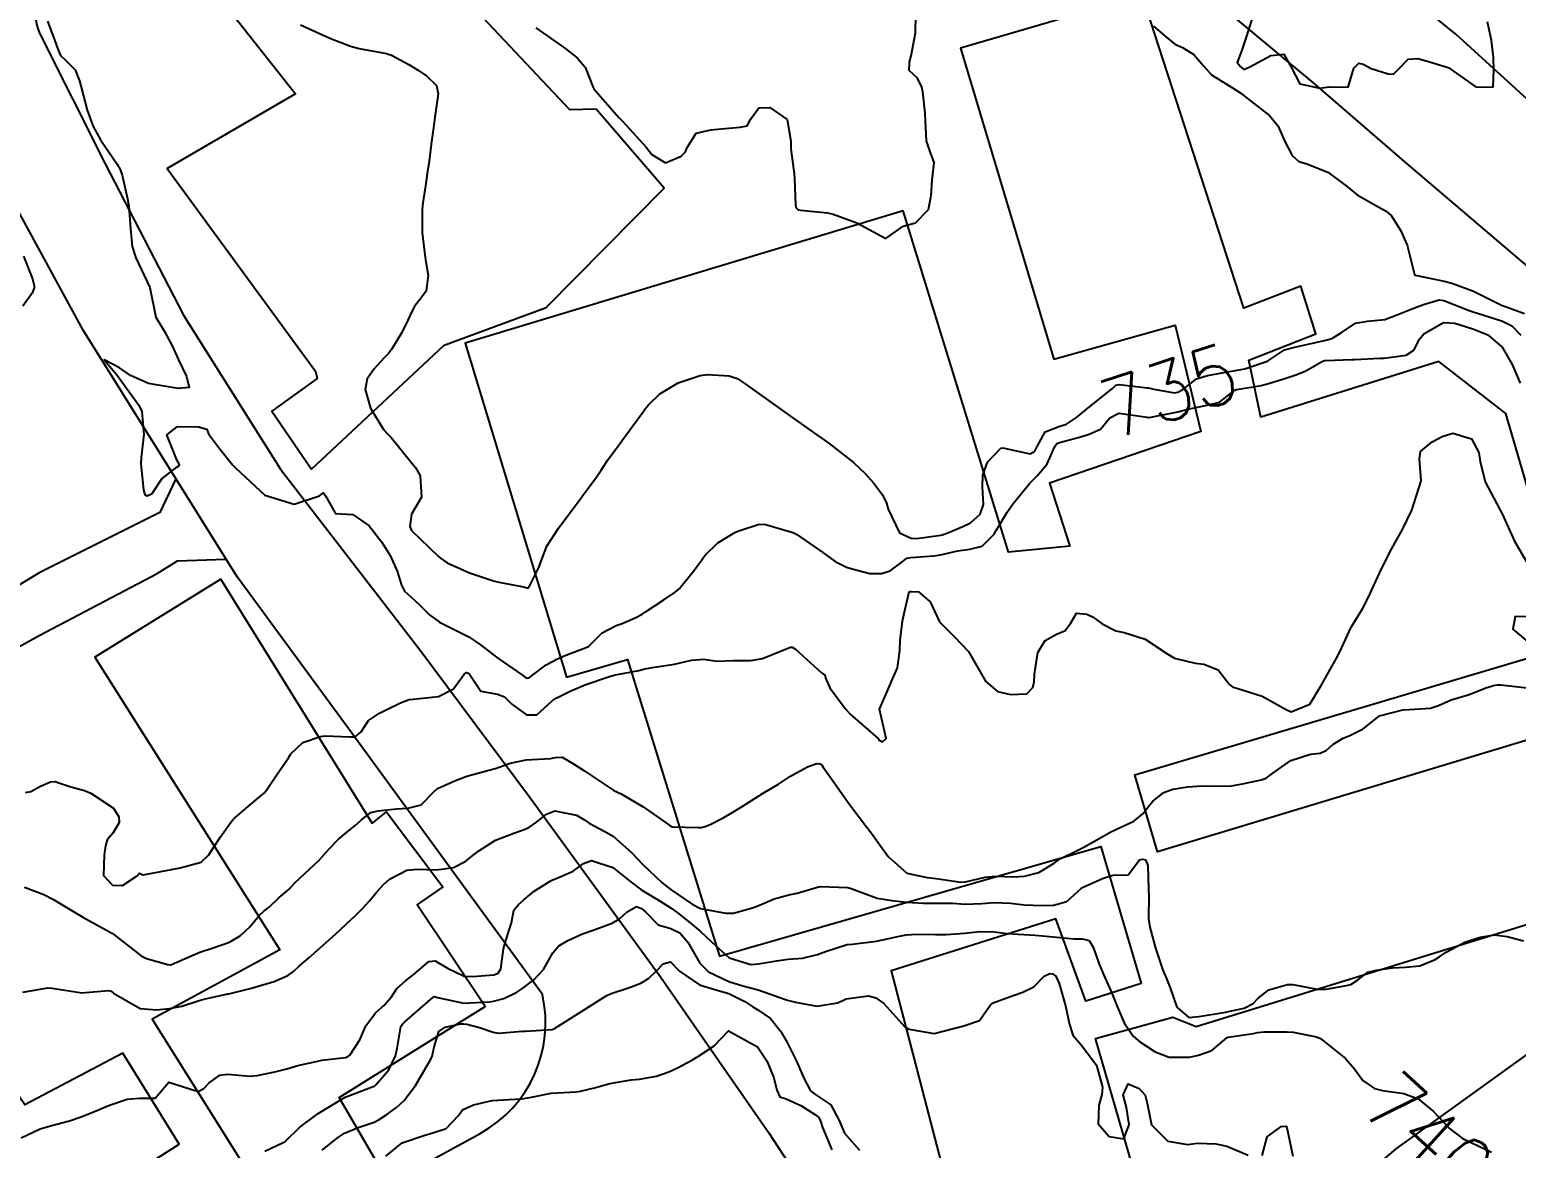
# Model space of a CAD drawing. Header units: metres. Extents: x 318500 to 325275, y 7408834 to 7428799.
# Drawn here: x 323462.1 to 323563.2, y 7420636.2 to 7420712.2 of the extents above; entities that cross this region are included whole.
import ezdxf
from ezdxf.enums import TextEntityAlignment as Align

# ---------------------------------------------------------------- set-up
doc = ezdxf.new("R2010")
doc.units = ezdxf.units.M
doc.header["$MEASUREMENT"] = 0
for name, color, linetype in [('Cotas', 45, 'Continuous'), ('Curvas de Nivel 1m', 11, 'Continuous'), ('Curvas de Nivel 5m', 15, 'Continuous'), ('Edificações', 30, 'Continuous'), ('Vias Primárias', 230, 'Continuous'), ('Vias Secundárias', 230, 'Continuous')]:
    doc.layers.add(name, color=color, linetype=linetype)
doc.styles.add('Style-STANDARD', font='STANDARD.shx')

msp = doc.modelspace()

# ---------------------------------------------------------------- linework, layer by layer
at = {"layer": 'Curvas de Nivel 1m', "flags": 128}
for points, elevation in [([(323496.48, 7420712.35), (323498.46, 7420710.97), (323499.29, 7420710.32), (323499.83, 7420709.69), (323500.39, 7420708.3), (323500.43, 7420708.2), (323502.13, 7420706.27), (323502.4, 7420705.99), (323504, 7420704.25), (323504.37, 7420703.75), (323505.3, 7420703.17), (323506.36, 7420703.62), (323506.66, 7420703.93), (323506.79, 7420704.22), (323507.4, 7420705.2), (323508.39, 7420705.42), (323509.09, 7420705.49), (323510.39, 7420705.6), (323510.85, 7420705.7), (323511.12, 7420706.16), (323511.66, 7420706.91), (323512.41, 7420706.94), (323513.57, 7420706.13), (323513.84, 7420704.66), (323513.83, 7420704.13), (323514.06, 7420702.42), (323514.09, 7420702.12), (323514.15, 7420700.3), (323514.19, 7420700.12), (323514.32, 7420699.98), (323514.48, 7420699.95), (323516.32, 7420699.78), (323516.71, 7420699.69), (323518.31, 7420699.09), (323520.29, 7420698.04), (323521.46, 7420698.87), (323522.31, 7420699.1), (323523.2, 7420700), (323523.37, 7420700.96), (323523.45, 7420701.99), (323523.57, 7420703.2), (323523.29, 7420704), (323523.05, 7420704.67), (323522.99, 7420706), (323522.96, 7420706.55), (323522.8, 7420708), (323522.74, 7420708.31), (323522.44, 7420708.93), (323521.88, 7420709.45), (323521.89, 7420710.02), (323522.02, 7420710.45), (323522.3, 7420712.01), (323522.3, 7420712.19), (323522.36, 7420714.01)], 734), ([(323463.27, 7420712.8), (323463.78, 7420711.47), (323464.01, 7420710.79), (323464.15, 7420710.48), (323464.44, 7420710.21), (323465.15, 7420709.49), (323465.45, 7420708.76), (323465.81, 7420707.36), (323465.97, 7420706.76), (323466.38, 7420705.65), (323466.88, 7420704.74), (323468.01, 7420703.08), (323468.22, 7420702.73), (323468.34, 7420702.33), (323468.72, 7420700.72), (323468.8, 7420700.24), (323468.92, 7420698.72), (323469.04, 7420697.48), (323469.27, 7420696.71), (323470.24, 7420694.7), (323470.64, 7420692.69), (323471.23, 7420691.71), (323471.78, 7420690.68), (323472.18, 7420689.79), (323472.73, 7420688.66), (323472.91, 7420687.9), (323472.15, 7420687.84), (323470.79, 7420688.06), (323470.15, 7420688.17), (323468.92, 7420688.72), (323468.17, 7420689.23), (323467.13, 7420689.79), (323468, 7420688.73), (323468.16, 7420688.52), (323469.49, 7420686.71), (323469.69, 7420686.27), (323469.82, 7420684.7), (323469.65, 7420683.15), (323469.63, 7420682.71), (323469.81, 7420680.95), (323469.87, 7420680.7), (323469.93, 7420680.58), (323470.05, 7420680.54), (323470.38, 7420680.7), (323471.05, 7420681.7), (323472.08, 7420682.49), (323472.19, 7420682.56), (323472.25, 7420682.67), (323472.08, 7420682.99), (323471.4, 7420684.68), (323472.12, 7420685.25), (323473.55, 7420685.22), (323474.11, 7420685.06), (323474.23, 7420684.76), (323474.28, 7420684.65), (323474.97, 7420683.76), (323475.88, 7420682.62), (323476.08, 7420682.42), (323478.05, 7420680.59), (323480.04, 7420679.98), (323481.78, 7420680.54), (323481.92, 7420680.67), (323482.05, 7420680.75), (323482.18, 7420680.54), (323482.85, 7420679.34), (323484.04, 7420679.27), (323485.15, 7420678.5), (323486.01, 7420677.38), (323486.57, 7420676.48), (323487.05, 7420675.41), (323487.35, 7420674.47), (323487.56, 7420674.06), (323487.96, 7420673.7), (323488.6, 7420673.1), (323489.25, 7420672.44), (323489.94, 7420671.94), (323490.88, 7420671.48), (323491.93, 7420670.94), (323492.72, 7420670.4), (323493.91, 7420669.51), (323495.57, 7420668.35), (323495.75, 7420668.21), (323495.89, 7420668.14), (323496.05, 7420668.19), (323496.27, 7420668.35), (323497.2, 7420669.04), (323497.91, 7420669.42), (323498.53, 7420669.7), (323499.92, 7420670.23), (323500.06, 7420670.3), (323501, 7420671.21), (323501.94, 7420671.71), (323502.35, 7420671.86), (323503.29, 7420672.26), (323503.71, 7420672.49), (323503.95, 7420672.66), (323505.2, 7420673.47), (323505.97, 7420673.99), (323506.23, 7420674.22), (323507.2, 7420675.41), (323507.77, 7420676.19), (323507.87, 7420676.32), (323508, 7420676.51), (323508.87, 7420677.33), (323510.03, 7420678.05), (323510.11, 7420678.08), (323510.35, 7420678.17), (323511.6, 7420678.58), (323512.04, 7420678.61), (323513.74, 7420678.11), (323514.03, 7420678.01), (323514.24, 7420677.9), (323516.01, 7420676.68), (323516.84, 7420676.08), (323517.62, 7420675.69), (323518, 7420675.57), (323519.21, 7420675.26), (323519.99, 7420675.26), (323520.58, 7420675.44), (323521.37, 7420676.02), (323521.72, 7420676.3), (323522, 7420676.34), (323523.55, 7420676.45), (323524.01, 7420676.52), (323525.18, 7420676.8), (323526.01, 7420676.92), (323526.85, 7420677.11), (323527.65, 7420677.93), (323527.79, 7420678.17), (323528.04, 7420678.59), (323528.55, 7420679.43), (323528.89, 7420679.92), (323530.07, 7420681.37), (323530.59, 7420681.89), (323531.26, 7420682.72), (323531.79, 7420683.88), (323531.91, 7420684.09), (323532.11, 7420684.17), (323533.46, 7420684.52), (323534.12, 7420684.73), (323534.9, 7420685.07), (323535.52, 7420685.83), (323536.14, 7420686.15), (323538.07, 7420685.88), (323538.14, 7420685.86), (323538.2, 7420685.86), (323540.14, 7420686.25), (323540.82, 7420686.43), (323542.15, 7420686.69), (323542.98, 7420686.9), (323544.03, 7420687.72), (323544.12, 7420687.76), (323544.16, 7420687.77), (323545.82, 7420688.04), (323546.17, 7420688.12), (323547.35, 7420688.49), (323548.18, 7420688.77), (323548.82, 7420689.02), (323549.92, 7420689.64), (323550.11, 7420689.73), (323550.19, 7420689.74), (323552.01, 7420689.8), (323552.19, 7420689.81), (323553.89, 7420689.89), (323554.19, 7420689.9), (323555.68, 7420690.09), (323556.2, 7420690.43), (323556.59, 7420691.18), (323556.88, 7420691.55), (323558.23, 7420692.31), (323558.99, 7420692.28), (323560.22, 7420691.89), (323561.23, 7420691.49), (323562.21, 7420690.65), (323562.89, 7420689.47), (323563.44, 7420688.2)], 736), ([(323538.49, 7420712.47), (323539.29, 7420711.79), (323539.94, 7420711.24), (323540.47, 7420711.02), (323541.25, 7420710.54), (323541.92, 7420709.75), (323542.45, 7420709.17), (323543.88, 7420708.28), (323544.43, 7420707.91), (323544.69, 7420707.72), (323546.41, 7420706.38), (323546.98, 7420705.68), (323547.4, 7420704.68), (323547.92, 7420703.67), (323548.37, 7420703.26), (323548.92, 7420703.1), (323550.36, 7420702.55), (323551.6, 7420701.62), (323552.34, 7420701.01), (323553.66, 7420700.26), (323554.32, 7420699.9), (323554.68, 7420699.58), (323555.32, 7420698.56), (323555.75, 7420697.57), (323556.24, 7420695.59), (323556.25, 7420695.56), (323556.27, 7420695.54), (323556.29, 7420695.54), (323558.26, 7420695.14), (323558.78, 7420695), (323560.25, 7420694.44), (323562.21, 7420693.48), (323562.24, 7420693.47), (323563.72, 7420692.94)], 734), ([(323545.2, 7420713.01), (323544.79, 7420711.72), (323544.47, 7420710.78), (323544.19, 7420710), (323544.42, 7420709.72), (323544.46, 7420709.68), (323544.64, 7420709.53), (323545.04, 7420709.71), (323546.47, 7420710.48), (323547.36, 7420710.57), (323547.85, 7420709.67), (323548.44, 7420708.54), (323549.82, 7420708.26), (323550.44, 7420708.34), (323551.73, 7420708.33), (323552.13, 7420709.62), (323552.46, 7420709.96), (323552.75, 7420709.89), (323553.31, 7420709.6), (323554.45, 7420709.22), (323554.82, 7420709.21), (323555.18, 7420709.57), (323555.82, 7420710.22), (323556.47, 7420710.28), (323557.04, 7420710.12), (323558.46, 7420709.69), (323558.58, 7420709.64), (323558.74, 7420709.53), (323560.44, 7420708.33), (323561.59, 7420708.35), (323561.65, 7420709.49), (323561.63, 7420710.33), (323561.49, 7420711.49), (323561.22, 7420712.77)], 733), ([(323461.64, 7420696.82), (323462.25, 7420695.29), (323462.36, 7420694.81), (323462.37, 7420694.68), (323462.23, 7420694.31), (323461.59, 7420693.44)], 737), ([(323461.78, 7420660.37), (323462.14, 7420660.44), (323462.79, 7420660.79), (323463.48, 7420661.09), (323463.79, 7420661.11), (323464.04, 7420661.02), (323464.86, 7420660.76), (323465.79, 7420660.49), (323466.22, 7420660.31), (323467.77, 7420659.29), (323468.12, 7420658.72), (323468.15, 7420658.32), (323467.74, 7420657.63), (323467.32, 7420657.15), (323467.22, 7420656.73), (323467.12, 7420656.13), (323467.08, 7420654.73), (323467.7, 7420654.07), (323468.37, 7420654.04), (323469.36, 7420654.7), (323469.53, 7420654.89), (323469.71, 7420654.79), (323469.78, 7420654.77), (323471.71, 7420655.13), (323472.3, 7420655.24), (323473.72, 7420655.64), (323474.24, 7420656.12), (323474.56, 7420656.63), (323475.03, 7420657.34), (323475.76, 7420658.36), (323475.87, 7420658.5), (323476, 7420658.62), (323476.94, 7420659.44), (323477.78, 7420660.13), (323478.03, 7420660.35), (323478.21, 7420660.59), (323478.84, 7420661.54), (323479.56, 7420662.57), (323479.66, 7420662.73), (323479.82, 7420663), (323480.63, 7420663.76), (323481.83, 7420664.18), (323482.15, 7420664.22), (323483.83, 7420664.14), (323484.19, 7420664.15), (323484.61, 7420664.5), (323485.1, 7420665.25), (323485.86, 7420665.75), (323486.35, 7420666), (323487.28, 7420666.47), (323487.87, 7420666.69), (323488.14, 7420666.72), (323489.87, 7420666.89), (323490.88, 7420667.42), (323491.62, 7420668.41), (323491.78, 7420668.52), (323491.89, 7420668.49), (323491.97, 7420668.41), (323492.74, 7420667.26), (323493.88, 7420667.05), (323494.36, 7420666.86), (323494.86, 7420666.37), (323495.86, 7420665.64), (323496.55, 7420665.65), (323497.32, 7420666.34), (323497.6, 7420666.6), (323497.87, 7420666.77), (323498.81, 7420667.25), (323499.88, 7420667.71), (323501.57, 7420668.27), (323501.9, 7420668.36), (323503.49, 7420668.67), (323503.91, 7420668.77), (323504.55, 7420668.89), (323505.91, 7420669.08), (323507.08, 7420669.37), (323507.91, 7420669.42), (323508.8, 7420669.29), (323509.91, 7420669.35), (323511.1, 7420669.34), (323511.91, 7420669.48), (323513.47, 7420670.12), (323513.8, 7420670.24), (323513.92, 7420670.24), (323514.15, 7420670.11), (323515.9, 7420668.52), (323516.15, 7420668.34), (323516.2, 7420668.09), (323516.48, 7420667.49), (323517.53, 7420666.07), (323517.86, 7420665.69), (323519.77, 7420664.03), (323519.8, 7420663.99), (323519.84, 7420663.93), (323520.07, 7420663.8), (323520.32, 7420664.03), (323519.87, 7420666.03), (323520.48, 7420667.44), (323520.73, 7420668.02), (323521.08, 7420668.85), (323521.25, 7420670.02), (323521.26, 7420670.69), (323521.42, 7420672.02), (323521.52, 7420672.45), (323521.88, 7420674.01), (323521.96, 7420674.03), (323521.98, 7420674.03), (323522.01, 7420674.04), (323522.52, 7420674), (323523.3, 7420673.32), (323523.95, 7420671.98), (323524.93, 7420670.97), (323525.92, 7420669.95), (323527.07, 7420667.94), (323527.89, 7420667.23), (323528.78, 7420667.03), (323529.89, 7420667.07), (323530.28, 7420667.51), (323530.39, 7420667.89), (323530.41, 7420668.4), (323530.64, 7420669.89), (323531.12, 7420670.69), (323531.94, 7420671.16), (323532.46, 7420671.35), (323532.85, 7420671.86), (323533.26, 7420672.56), (323533.96, 7420672.5), (323534.39, 7420672.28), (323535.01, 7420671.83), (323535.94, 7420671.35), (323536.51, 7420671.24), (323537.94, 7420670.79), (323539.47, 7420669.77), (323539.92, 7420669.51), (323541.32, 7420669.15), (323541.91, 7420669.08), (323542.89, 7420668.71), (323543.67, 7420667.71), (323543.9, 7420667.53), (323544.16, 7420667.45), (323545.89, 7420666.92), (323547.53, 7420666.01), (323547.87, 7420665.86), (323549.14, 7420666.38), (323549.9, 7420667.64), (323551.01, 7420669.62), (323551.31, 7420670.23), (323551.95, 7420671.61), (323552.71, 7420672.86), (323553.09, 7420673.59), (323554, 7420675.58), (323554.69, 7420676.91), (323555.05, 7420677.57), (323555.4, 7420678.21), (323556.06, 7420679.56), (323556.69, 7420681.55), (323556.59, 7420683.07), (323556.66, 7420683.55), (323557.45, 7420684.21), (323558.13, 7420684.57), (323558.86, 7420684.79), (323560.12, 7420684.41), (323560.63, 7420683.49), (323560.72, 7420682.88), (323561.06, 7420681.49), (323562.06, 7420679.61), (323562.1, 7420679.52), (323562.13, 7420679.48), (323562.22, 7420679.32), (323563.04, 7420677.46), (323564.01, 7420675.82)], 737), ([(323563.96, 7420672.3), (323563.1, 7420672.33), (323562.94, 7420671.47), (323563.94, 7420670.63)], 737), ([(323461.7, 7420653.93), (323463.03, 7420653.44), (323463.68, 7420653.09), (323464.2, 7420652.77), (323465.67, 7420651.89), (323467.48, 7420650.89), (323467.65, 7420650.8), (323467.79, 7420650.72), (323469.64, 7420649.25), (323470, 7420649.07), (323471.46, 7420648.67), (323471.63, 7420648.64), (323471.65, 7420648.65), (323471.7, 7420648.67), (323473.64, 7420649.5), (323474.48, 7420649.79), (323475.65, 7420650.19), (323476.38, 7420650.61), (323477.03, 7420651.23), (323477.67, 7420652), (323477.98, 7420652.29), (323478.34, 7420652.58), (323479.04, 7420653.22), (323479.7, 7420653.79), (323480.08, 7420654.19), (323480.45, 7420654.56), (323481.72, 7420655.75), (323482.44, 7420656.53), (323483.07, 7420657.19), (323483.75, 7420657.76), (323484.17, 7420658.09), (323484.62, 7420658.5), (323485.26, 7420659.01), (323485.77, 7420659.12), (323487, 7420659.25), (323487.77, 7420659.31), (323488.69, 7420659.53), (323489.56, 7420660.43), (323489.79, 7420660.63), (323491.02, 7420661.19), (323491.8, 7420661.48), (323493.3, 7420661.88), (323493.81, 7420662.03), (323494.75, 7420662.37), (323495.82, 7420662.59), (323497.48, 7420662.68), (323497.82, 7420662.74), (323498.27, 7420662.77), (323499.04, 7420662.31), (323499.81, 7420661.82), (323501.12, 7420660.96), (323501.79, 7420660.51), (323502.28, 7420660.27), (323503.78, 7420659.4), (323505.43, 7420658.23), (323505.63, 7420658.09), (323505.76, 7420658.04), (323507.54, 7420657.98), (323507.76, 7420657.99), (323507.93, 7420658.02), (323508.34, 7420658.18), (323509.28, 7420658.67), (323509.77, 7420658.96), (323510.52, 7420659.42), (323511.66, 7420660.14), (323511.74, 7420660.19), (323511.79, 7420660.22), (323512.98, 7420660.94), (323513.81, 7420661.48), (323514.21, 7420661.71), (323514.97, 7420662.1), (323515.57, 7420662.34), (323515.82, 7420662.32), (323515.95, 7420662.21), (323516.03, 7420662.09), (323516.6, 7420661.29), (323517.45, 7420660.07), (323517.78, 7420659.62), (323518.98, 7420658.04), (323519.31, 7420657.59), (323519.75, 7420656.98), (323520.45, 7420656.02), (323521.72, 7420654.88), (323523.11, 7420654.59), (323523.72, 7420654.51), (323525.4, 7420654.27), (323525.72, 7420654.3), (323527.04, 7420654.62), (323527.72, 7420654.67), (323529, 7420654.63), (323529.72, 7420654.68), (323530.69, 7420654.92), (323531.74, 7420655.55), (323531.91, 7420655.69), (323532.19, 7420655.87), (323533.22, 7420656.38), (323533.75, 7420656.64), (323535.65, 7420657.71), (323535.76, 7420657.76), (323535.9, 7420657.82), (323537.16, 7420658.41), (323537.78, 7420658.92), (323538.15, 7420659.42), (323538.46, 7420659.78), (323539.21, 7420660.36), (323539.8, 7420660.6), (323540.81, 7420660.75), (323541.81, 7420660.81), (323542.74, 7420660.8), (323543.81, 7420660.82), (323544.56, 7420660.95), (323545.81, 7420661.23), (323546.16, 7420661.34), (323546.61, 7420661.68), (323547.83, 7420662.53), (323549.18, 7420662.98), (323549.83, 7420663.05), (323550.25, 7420663.22), (323550.69, 7420663.62), (323551.4, 7420664.06), (323551.85, 7420664.25), (323552.76, 7420664.69), (323553.87, 7420665.58), (323555.46, 7420665.98), (323555.88, 7420666.01), (323557.33, 7420666.09), (323557.88, 7420666.27), (323558.74, 7420666.66), (323559.89, 7420667.01), (323560.26, 7420667.14), (323561.11, 7420667.49), (323561.72, 7420667.66), (323561.9, 7420667.68), (323562.11, 7420667.69), (323563.9, 7420667.48)], 738), ([(323461.6, 7420646.8), (323463.3, 7420647.09), (323463.6, 7420647.06), (323465.6, 7420646.75), (323467.43, 7420646.9), (323467.6, 7420646.85), (323467.77, 7420646.72), (323469.58, 7420645.67), (323470.68, 7420645.59), (323471.58, 7420645.67), (323472.42, 7420645.83), (323473.59, 7420646.23), (323473.91, 7420646.32), (323475.33, 7420646.62), (323475.55, 7420646.67), (323475.6, 7420646.68), (323477.14, 7420647.06), (323477.61, 7420647.19), (323478.68, 7420647.51), (323479.62, 7420647.92), (323480, 7420648.19), (323480.4, 7420648.55), (323481.05, 7420649.13), (323481.64, 7420649.65), (323482.63, 7420650.53), (323483.16, 7420651.01), (323483.66, 7420651.48), (323484.19, 7420651.98), (323484.71, 7420652.5), (323485.17, 7420653.01), (323485.7, 7420653.63), (323486.1, 7420654.09), (323486.54, 7420654.48), (323487.72, 7420655.08), (323488.41, 7420655.15), (323489.72, 7420655.1), (323490.88, 7420655.26), (323491.73, 7420655.7), (323492.12, 7420656.02), (323492.61, 7420656.4), (323493.75, 7420657.12), (323495, 7420657.61), (323495.76, 7420657.88), (323496.08, 7420658.03), (323496.53, 7420658.34), (323497.21, 7420658.89), (323497.77, 7420659.13), (323499.25, 7420658.82), (323499.76, 7420658.54), (323500.12, 7420658.29), (323501.19, 7420657.72), (323501.75, 7420657.39), (323503.02, 7420656.26), (323503.73, 7420655.5), (323505.08, 7420654.23), (323505.7, 7420653.75), (323507.12, 7420652.77), (323507.68, 7420652.47), (323509.4, 7420652.17), (323509.68, 7420652.15), (323509.93, 7420652.17), (323511.29, 7420652.54), (323511.69, 7420652.7), (323512.69, 7420653.13), (323513.7, 7420653.4), (323514.27, 7420653.53), (323515.71, 7420653.95), (323515.83, 7420653.97), (323517.71, 7420653.91), (323517.93, 7420653.84), (323519.7, 7420653.18), (323520.69, 7420653.02), (323521.69, 7420652.9), (323522.85, 7420652.83), (323523.69, 7420652.84), (323524.83, 7420652.83), (323525.69, 7420652.78), (323526.82, 7420652.81), (323527.69, 7420652.88), (323528.77, 7420652.83), (323529.69, 7420652.72), (323530.9, 7420652.68), (323531.69, 7420652.71), (323532.6, 7420652.96), (323533.61, 7420653.85), (323533.66, 7420653.9), (323533.71, 7420653.92), (323535.03, 7420654.52), (323535.72, 7420654.75), (323536.77, 7420654.76), (323537.54, 7420655.79), (323537.74, 7420655.83), (323537.95, 7420655.79), (323538.11, 7420655.41), (323538.16, 7420653.79), (323538.18, 7420653.31), (323538.16, 7420651.79), (323538.25, 7420651.21), (323538.63, 7420649.78), (323539.13, 7420648.28), (323539.35, 7420647.77), (323539.62, 7420647.09), (323540.08, 7420645.76), (323540.91, 7420645.07), (323541.59, 7420645.14), (323543.28, 7420645.4), (323543.6, 7420645.47), (323543.79, 7420645.51), (323544.66, 7420645.7), (323545.28, 7420646.01), (323545.61, 7420646.38), (323546.35, 7420646.95), (323547.62, 7420647.32), (323547.98, 7420647.3), (323549.62, 7420647), (323550.24, 7420647), (323551.62, 7420647.24), (323551.92, 7420647.31), (323552.37, 7420647.6), (323553.08, 7420648.14), (323553.64, 7420648.29), (323554.76, 7420648.45), (323555.64, 7420648.5), (323556.61, 7420648.58), (323557.65, 7420649.02), (323557.97, 7420649.21), (323558.4, 7420649.52), (323559.67, 7420650.18), (323560.71, 7420650.52), (323561.67, 7420650.68), (323562.56, 7420650.58), (323563.67, 7420650.27)], 739), ([(323478.05, 7420635.99), (323479.29, 7420636.56), (323479.42, 7420636.61), (323479.47, 7420636.65), (323480.44, 7420637.6), (323481.5, 7420638.41), (323481.57, 7420638.46), (323481.68, 7420638.54), (323483.51, 7420639.64), (323485.42, 7420640.38), (323485.52, 7420640.41), (323485.56, 7420640.44), (323485.61, 7420640.48), (323486.49, 7420641.51), (323486.95, 7420642.47), (323487.06, 7420642.96), (323487.31, 7420644.46), (323487.42, 7420644.62), (323487.58, 7420644.77), (323489.49, 7420646.43), (323489.55, 7420646.48), (323489.6, 7420646.5), (323489.79, 7420646.43), (323491.6, 7420646.04), (323493.34, 7420646.13), (323493.6, 7420646.18), (323494.3, 7420646.37), (323495.19, 7420646.78), (323495.61, 7420647.06), (323496.34, 7420647.63), (323497, 7420648.34), (323497.23, 7420648.74), (323497.65, 7420649.47), (323498.04, 7420649.93), (323498.67, 7420650.31), (323499.66, 7420650.75), (323500.38, 7420651), (323501.67, 7420651.49), (323502.17, 7420651.77), (323502.69, 7420652.26), (323503.33, 7420652.61), (323503.68, 7420652.48), (323503.95, 7420652.25), (323504.8, 7420651.36), (323505.67, 7420651.11), (323506.28, 7420650.82), (323506.83, 7420650.2), (323507.64, 7420648.76), (323508.22, 7420648.18), (323509.62, 7420647.51), (323510.56, 7420647.22), (323511.61, 7420646.95), (323513.41, 7420646.31), (323513.6, 7420646.24), (323514.15, 7420646.1), (323515.6, 7420645.83), (323517.01, 7420646.07), (323517.42, 7420646.25), (323517.6, 7420646.33), (323519.11, 7420646.54), (323519.61, 7420646.41), (323520.15, 7420646.02), (323521.58, 7420644.44), (323521.85, 7420644.28), (323523.58, 7420643.98), (323525.59, 7420644.49), (323526.66, 7420644.87), (323527.41, 7420645.93), (323527.51, 7420646.02), (323527.6, 7420646.06), (323528.95, 7420646.57), (323529.61, 7420646.8), (323530.36, 7420647.15), (323531.07, 7420647.88), (323531.45, 7420648.05), (323531.63, 7420648.03), (323531.85, 7420647.87), (323532.09, 7420647.39), (323532.5, 7420645.86), (323532.76, 7420644.68), (323533.01, 7420643.86), (323533.57, 7420643.2), (323534.61, 7420641.83), (323535.03, 7420640.33), (323534.99, 7420639.83), (323534.77, 7420639.09), (323534.73, 7420637.83), (323535.49, 7420636.98), (323536.47, 7420636.82), (323536.85, 7420637.8), (323536.65, 7420638.94), (323536.43, 7420639.81), (323536.78, 7420640.55), (323537.53, 7420640.24), (323537.92, 7420639.79), (323538.06, 7420639.24), (323538.35, 7420637.78), (323539.48, 7420636.65), (323540.8, 7420636.43), (323541.48, 7420636.53), (323542.73, 7420636.47), (323543.48, 7420636.32), (323544.94, 7420635.7)], 741), ([(323481.95, 7420636.05), (323482.55, 7420636.52), (323483.06, 7420636.93), (323483.48, 7420637.2), (323484.4, 7420637.58), (323485.49, 7420637.95), (323485.84, 7420638.13), (323486.35, 7420638.47), (323487.02, 7420638.95), (323487.51, 7420639.41), (323488.3, 7420640.45), (323489.35, 7420642.24), (323489.44, 7420642.43), (323489.46, 7420642.52), (323489.56, 7420643.08), (323489.89, 7420644.11), (323490.33, 7420644.42), (323491.36, 7420644.64), (323491.58, 7420644.64), (323491.79, 7420644.61), (323492.65, 7420644.39), (323493.58, 7420644.06), (323493.94, 7420644.01), (323495.58, 7420644.13), (323495.78, 7420644.14), (323497.58, 7420644.26), (323497.64, 7420644.27), (323497.75, 7420644.33), (323499.59, 7420645.48), (323500.85, 7420646.28), (323501.31, 7420646.57), (323501.61, 7420646.71), (323502.79, 7420647.08), (323503.62, 7420647.4), (323504.15, 7420647.72), (323504.69, 7420648.23), (323505.15, 7420648.72), (323505.64, 7420648.85), (323506.25, 7420648.21), (323507.62, 7420647.28), (323508.88, 7420646.91), (323509.61, 7420646.69), (323510.71, 7420646.15), (323511.24, 7420645.79), (323511.59, 7420645.58), (323512.45, 7420644.99), (323513.14, 7420644.12), (323513.57, 7420643.37), (323514.22, 7420642.1), (323514.73, 7420640.9), (323515.16, 7420640.09), (323515.52, 7420639.82), (323516.56, 7420639.13), (323517.11, 7420638.07), (323517.49, 7420637.21), (323518.51, 7420636.04)], 742), ([(323486.28, 7420635.65), (323487.29, 7420636.46), (323487.39, 7420636.54), (323487.47, 7420636.58), (323488.87, 7420637.04), (323489.48, 7420637.22), (323490.38, 7420637.52), (323491.22, 7420638.4), (323491.5, 7420638.78), (323492.25, 7420639.14), (323493.51, 7420639.43), (323494.64, 7420639.49), (323495.51, 7420639.53), (323496.19, 7420639.66), (323497.52, 7420639.92), (323499.23, 7420640.02), (323499.52, 7420640.06), (323500.47, 7420640.29), (323501.28, 7420640.51), (323501.52, 7420640.58), (323502.97, 7420640.82), (323503.53, 7420640.87), (323504.7, 7420641.07), (323505.54, 7420641.37), (323506.11, 7420641.65), (323507.14, 7420642.2), (323507.4, 7420642.35), (323507.55, 7420642.43), (323508.61, 7420643.14), (323509.58, 7420644.17), (323511.56, 7420643.07), (323512.2, 7420642.13), (323512.68, 7420640.97), (323512.88, 7420640.12), (323513.08, 7420639.68), (323513.51, 7420639.53), (323514.52, 7420639.09), (323515.5, 7420638.46), (323515.71, 7420638.29), (323515.82, 7420638.09), (323515.98, 7420637.59), (323516.62, 7420636.07)], 743), ([(323545.88, 7420635.68), (323546.22, 7420636.95), (323547.19, 7420637.66), (323547.5, 7420637.69), (323547.52, 7420637.68), (323547.55, 7420637.66), (323547.57, 7420637.58), (323547.98, 7420635.65)], 741)]:
    msp.add_lwpolyline(points, dxfattribs=dict(at, elevation=elevation))
at = {"layer": 'Curvas de Nivel 5m', "flags": 128}
for points, elevation in [([(323480.48, 7420712.57), (323482.47, 7420711.66), (323483.87, 7420711.11), (323484.46, 7420710.94), (323486.34, 7420710.6), (323486.45, 7420710.57), (323486.67, 7420710.49), (323487.84, 7420709.87), (323488.44, 7420709.5), (323489.07, 7420709.08), (323489.72, 7420708.44), (323489.85, 7420707.87), (323489.65, 7420706.44), (323489.53, 7420705.59), (323489.37, 7420704.44), (323489.22, 7420703.3), (323489.1, 7420702.45), (323489.01, 7420701.78), (323488.8, 7420700.45), (323488.75, 7420700.02), (323488.76, 7420698.45), (323488.92, 7420697.1), (323489.01, 7420696.45), (323489.17, 7420695.53), (323489.03, 7420694.45), (323488.69, 7420694), (323488.22, 7420693.39), (323487.91, 7420692.77), (323487.78, 7420692.47), (323487.37, 7420691.64), (323486.67, 7420690.48), (323486.46, 7420690.21), (323486.18, 7420689.91), (323485.5, 7420689.16), (323485.02, 7420688.5), (323484.88, 7420687.77), (323485.25, 7420686.5), (323486.12, 7420685.05), (323486.39, 7420684.76), (323486.67, 7420684.48), (323488.08, 7420682.74), (323488.3, 7420682.46), (323488.63, 7420681.9), (323488.72, 7420680.45), (323488.04, 7420679.29), (323487.91, 7420678.46), (323488.03, 7420678.18), (323489.84, 7420676.43), (323490, 7420676.29), (323490.45, 7420675.97), (323491.98, 7420675.29), (323493.6, 7420674.76), (323493.97, 7420674.67), (323495.54, 7420674.36), (323495.89, 7420674.27), (323495.97, 7420674.26), (323496.01, 7420674.31), (323496.03, 7420674.35), (323496.68, 7420675.66), (323496.95, 7420676.34), (323497.24, 7420677.11), (323498.03, 7420678.33), (323499.49, 7420680.31), (323499.73, 7420680.63), (323500.06, 7420681.07), (323500.58, 7420681.79), (323500.92, 7420682.29), (323501.39, 7420682.98), (323502.11, 7420683.96), (323502.24, 7420684.14), (323502.33, 7420684.27), (323503.09, 7420685.29), (323503.79, 7420686.25), (323503.93, 7420686.45), (323504.14, 7420686.73), (323504.91, 7420687.48), (323506.16, 7420688.22), (323507.66, 7420688.71), (323508.17, 7420688.79), (323509.64, 7420688.7), (323510.17, 7420688.51), (323510.73, 7420688.16), (323512.15, 7420687.14), (323513.58, 7420686.12), (323513.9, 7420685.89), (323514.13, 7420685.73), (323515.37, 7420684.85), (323516.11, 7420684.32), (323516.44, 7420684.09), (323518.09, 7420682.81), (323518.88, 7420682.05), (323519.46, 7420681.42), (323520.07, 7420680.61), (323520.34, 7420680.03), (323520.46, 7420679.62), (323521.21, 7420678.02), (323522.02, 7420677.65), (323522.39, 7420677.63), (323524.03, 7420677.86), (323524.12, 7420677.88), (323524.39, 7420677.97), (323525.53, 7420678.46), (323526.04, 7420678.7), (323526.71, 7420679.28), (323526.93, 7420679.94), (323526.86, 7420681.15), (323526.88, 7420681.94), (323527.21, 7420682.82), (323528.11, 7420683.78), (323528.24, 7420683.79), (323530.1, 7420683.4), (323530.43, 7420683.57), (323530.58, 7420683.9), (323531.13, 7420684.88), (323532.13, 7420685.27), (323532.59, 7420685.41), (323533.26, 7420685.86), (323534.15, 7420686.58), (323535.7, 7420687.83), (323535.94, 7420688.05), (323536.16, 7420688.11), (323538.07, 7420687.89), (323538.16, 7420687.87), (323538.52, 7420687.79), (323539.93, 7420687.54), (323540.16, 7420687.58), (323540.48, 7420687.77), (323541.42, 7420688.5), (323542.17, 7420688.71), (323543.04, 7420688.87), (323544.18, 7420689.07), (323544.71, 7420689.18), (323546.19, 7420689.66), (323546.21, 7420689.67), (323546.24, 7420689.69), (323547.41, 7420690.46), (323548.21, 7420690.67), (323549.01, 7420690.85), (323550.21, 7420691.12), (323550.62, 7420691.23), (323551.26, 7420691.62), (323552.23, 7420692.27), (323553.05, 7420692.42), (323554.23, 7420692.53), (323555, 7420692.81), (323556.24, 7420693.32), (323556.87, 7420693.55), (323557.92, 7420693.86), (323558.24, 7420693.82), (323559, 7420693.52), (323559.89, 7420693.16), (323560.24, 7420693.04), (323560.89, 7420692.84), (323562.23, 7420692.42), (323562.86, 7420692.1), (323563.47, 7420691.46)], 735), ([(323461.47, 7420636.89), (323462.78, 7420637.49), (323463.48, 7420637.7), (323464.76, 7420638.04), (323465.49, 7420638.28), (323466.58, 7420638.73), (323467.22, 7420639), (323467.5, 7420639.1), (323468.69, 7420639.52), (323469.5, 7420639.58), (323470.6, 7420639.59), (323471.52, 7420640.67), (323473.51, 7420640.03), (323473.91, 7420640.24), (323474.27, 7420640.63), (323475, 7420641.15), (323475.53, 7420641.22), (323477.03, 7420641.09), (323477.53, 7420641.12), (323478.73, 7420641.37), (323479.54, 7420641.58), (323480.29, 7420641.8), (323481.54, 7420642.08), (323481.92, 7420642.16), (323483.55, 7420642.35), (323483.67, 7420642.39), (323483.84, 7420642.51), (323484.51, 7420643.55), (323484.93, 7420644.49), (323485.59, 7420645.38), (323486.16, 7420645.91), (323486.66, 7420646.47), (323487.03, 7420647.05), (323487.62, 7420647.56), (323488.13, 7420647.95), (323488.72, 7420648.44), (323489.2, 7420648.88), (323489.64, 7420648.91), (323490.47, 7420648.42), (323491.62, 7420647.88), (323492.17, 7420647.85), (323493.62, 7420647.97), (323493.93, 7420648.08), (323494.11, 7420648.37), (323494.29, 7420649.73), (323494.46, 7420650.37), (323494.82, 7420651.51), (323494.99, 7420652.36), (323495.3, 7420652.75), (323495.69, 7420653.09), (323496.38, 7420653.66), (323497.45, 7420654.33), (323497.62, 7420654.42), (323497.71, 7420654.46), (323499.02, 7420655.01), (323499.73, 7420655.54), (323500.27, 7420655.75), (323501.72, 7420655.27), (323502.98, 7420654.26), (323503.7, 7420653.73), (323504.94, 7420652.98), (323505.68, 7420652.5), (323506.09, 7420652.21), (323506.98, 7420651.51), (323507.67, 7420650.94), (323508.46, 7420650.18), (323509.64, 7420649.12), (323511.11, 7420648.68), (323511.64, 7420648.71), (323512.85, 7420648.92), (323513.64, 7420649.04), (323514.63, 7420649.11), (323515.65, 7420649.35), (323516.18, 7420649.55), (323517.66, 7420650.03), (323517.69, 7420650.03), (323518, 7420650.05), (323519.66, 7420650.26), (323521.11, 7420650.57), (323521.67, 7420650.69), (323522.41, 7420650.74), (323523.67, 7420650.71), (323524.4, 7420650.7), (323525.67, 7420650.81), (323526.69, 7420650.92), (323527.67, 7420650.89), (323528.54, 7420650.79), (323529.67, 7420650.72), (323530.45, 7420650.67), (323531.67, 7420650.56), (323533.1, 7420650.42), (323533.67, 7420650.41), (323534.12, 7420650.3), (323534.4, 7420649.84), (323534.79, 7420648.69), (323535.17, 7420647.83), (323535.62, 7420646.84), (323536.02, 7420645.81), (323536.49, 7420644.71), (323537.11, 7420643.8), (323537.57, 7420643.41), (323538.6, 7420642.74), (323539.56, 7420642.37), (323540.94, 7420642.37), (323541.56, 7420642.5), (323542.47, 7420642.82), (323543.5, 7420643.71), (323543.58, 7420643.74), (323545.29, 7420643.99), (323545.58, 7420644.04), (323545.99, 7420644.09), (323547.58, 7420644.1), (323548, 7420644.07), (323549.58, 7420643.75), (323549.86, 7420643.63), (323551.56, 7420642.27), (323552.14, 7420641.6), (323552.73, 7420640.79), (323553.53, 7420640.23), (323554.06, 7420640.1), (323555.53, 7420639.9), (323556.5, 7420639.54), (323557.52, 7420638.69), (323558.63, 7420637.51), (323559.49, 7420636.86), (323560.63, 7420636.33), (323561.48, 7420635.92)], 740)]:
    msp.add_lwpolyline(points, dxfattribs=dict(at, elevation=elevation))
at = {"layer": 'Edificações'}
for points in [[(323497.2, 7420693.33), (323505.22, 7420701.45), (323500.59, 7420706.82), (323498.8, 7420706.78), (323486.61, 7420719.74), (323483.17, 7420719.7), (323474.65, 7420714.83), (323480.15, 7420707.87), (323471.41, 7420702.8), (323481.49, 7420689.01), (323481.61, 7420688.51), (323478.52, 7420686.3), (323481.23, 7420682.35), (323490.24, 7420690.78), (323497.2, 7420693.33)], [(323475.06, 7420674.87), (323466.49, 7420669.56), (323479.08, 7420649.67), (323470.39, 7420644.95), (323478.83, 7420631.51), (323485.61, 7420635.35), (323483.11, 7420639.63), (323493.03, 7420645.82), (323488.42, 7420652.72), (323490.15, 7420653.94), (323486.31, 7420659.04), (323485.35, 7420658.28), (323475.06, 7420674.87)], [(323429.24, 7420615.72), (323419.96, 7420610.31), (323425.8, 7420601.28), (323469.27, 7420627.54), (323465.88, 7420632.43), (323472.22, 7420636.45), (323468.39, 7420642.65), (323461.73, 7420639.14), (323448.1, 7420658.93), (323440.57, 7420653.97), (323446.28, 7420644.93), (323437.74, 7420639.78), (323440.07, 7420636.27), (323431.26, 7420630.36), (323430.19, 7420631.8), (323422.16, 7420626.53), (323429.24, 7420615.72)]]:
    msp.add_lwpolyline(points, close=True, dxfattribs=at)
for points in [[(323565.88, 7420674.44), (323562.47, 7420686.14), (323557.91, 7420689.67), (323545.79, 7420685.89), (323544.99, 7420689.76), (323549.54, 7420691.56), (323548.52, 7420694.8), (323544.65, 7420693.3), (323537.72, 7420714.61), (323525.36, 7420710.97), (323531.71, 7420689.82), (323539.97, 7420692.13), (323541.71, 7420684.91), (323531.43, 7420681.39), (323532.81, 7420677.12), (323528.64, 7420676.7), (323521.47, 7420699.92), (323491.69, 7420690.91), (323498.57, 7420668.2), (323502.73, 7420669.41), (323508.98, 7420649.24), (323534.91, 7420656.69), (323537.65, 7420647.39), (323533.9, 7420646.17), (323531.85, 7420651.77), (323520.66, 7420648.25), (323525.89, 7420628.14)], [(323565.18, 7420664.31), (323538.76, 7420656.33), (323537.22, 7420661.57), (323564.86, 7420669.78)], [(323537.98, 7420631.84), (323534.55, 7420643.65), (323539.81, 7420645.09), (323541.4, 7420644.46), (323568.64, 7420652.87)]]:
    msp.add_lwpolyline(points, dxfattribs=at)
at = {"layer": 'Vias Primárias'}
for points in [[(323715.64, 7420145.55, 0), (323709.04, 7420132.94)], [(323831.09, 7420001.79, 0), (323833.84, 7420008.44, 0.220888)], [(323205.07, 7420933.77, 0), (323207.3, 7420931.93, 0.020742), (323210.31, 7420929.65), (323213.33, 7420928.87), (323214.56, 7420929.48), (323216.06, 7420926.78), (323213.87, 7420925.31), (323213.87, 7420924.56), (323218.07, 7420917.64), (323222.11, 7420910.97), (323227.38, 7420903.13), (323230.22, 7420898.98, 0.38291), (323236.45, 7420897.46), (323249.5, 7420903.93), (323257.59, 7420907.84)], [(323463.8, 7420716.57, 0.31791), (323462.72, 7420712), (323467.2, 7420703.1), (323472.53, 7420692.82), (323479.11, 7420682.35), (323488.62, 7420670.04), (323496.05, 7420660.08), (323504.97, 7420647.84), (323512.34, 7420637.22), (323519.07, 7420626.89), (323526.58, 7420618.23), (323524.88, 7420616.35, 0.396122), (323531.98, 7420616.2), (323538.38, 7420621.93), (323555, 7420636.14), (323564.25, 7420642.79)], [(323398.17, 7420583.76), (323421.91, 7420597.2), (323449.04, 7420612.35), (323479.91, 7420630.21), (323492.7, 7420637.19, 0.336145), (323496.93, 7420646.62), (323483.98, 7420664.41), (323476.17, 7420675.02), (323465.69, 7420691.79), (323456.07, 7420709.46), (323455.58, 7420710.56, 0.27415), (323453.76, 7420711.85), (323452.85, 7420711.66), (323435.5, 7420704.16), (323424.49, 7420699.55), (323411.82, 7420693.32), (323402.05, 7420689.23), (323388.04, 7420683.21), (323373.11, 7420676.54), (323363.35, 7420672.04), (323352.91, 7420667.17), (323342.32, 7420662.01), (323331.87, 7420657.51), (323328.91, 7420656.1)]]:
    msp.add_lwpolyline(points, format="xyb", dxfattribs=at)
for points in [[(323564.4, 7420707.05), (323559.06, 7420711.92), (323553.5, 7420716.43)], [(323564.27, 7420695.86), (323555.4, 7420703.41), (323549.38, 7420708.61), (323542.61, 7420714.25)]]:
    msp.add_lwpolyline(points, dxfattribs=at)
at = {"layer": 'Vias Secundárias'}
for points in [[(323471.99, 7420681.7), (323470.92, 7420679.4), (323462.75, 7420675.32), (323448.72, 7420666.86), (323442.72, 7420663.1), (323437.21, 7420660.44), (323426.79, 7420653.68), (323417.23, 7420650.07), (323404.01, 7420642.7), (323397.81, 7420639.97), (323383.32, 7420631.19), (323374.99, 7420626.57), (323363.35, 7420619.8)], [(323366.09, 7420616.91), (323384.35, 7420627.71), (323405.66, 7420640.26), (323419.18, 7420648.15), (323429.13, 7420651.78), (323442.2, 7420659.67), (323462.7, 7420671.04), (323470.73, 7420675.26), (323472.12, 7420676.12), (323475.41, 7420676.23)]]:
    msp.add_lwpolyline(points, dxfattribs=at)

# ---------------------------------------------------------------- texts
at = {"layer": 'Cotas', "style": 'Style-STANDARD'}
for s, rotation, p in [('735', 18.07, (323539.57, 7420687.7, 735)), ('740', 317.8218, (323557.25, 7420637.08, 740))]:
    msp.add_text(s, height=4, rotation=rotation, dxfattribs=at).set_placement(p, align=Align.MIDDLE_CENTER)

doc.saveas('drawing.dxf')
